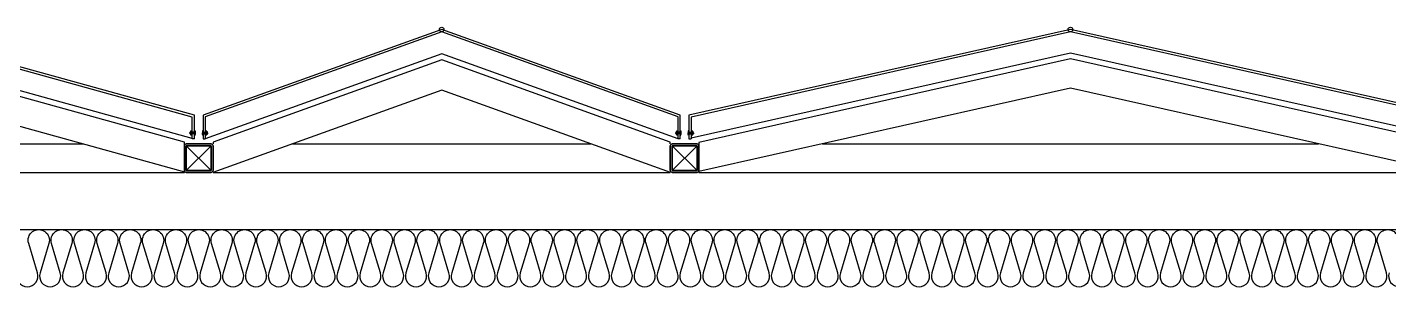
# Model space of a CAD drawing. Header units: millimetres. Extents: x -95754 to 177808, y 34455 to 150605.
# Drawn here: x 112554 to 114935, y 149005 to 149459 of the extents above; entities that cross this region are included whole.
import ezdxf

# ---------------------------------------------------------------- set-up
doc = ezdxf.new("R2010")
doc.units = ezdxf.units.MM
doc.header["$LTSCALE"] = 300
doc.linetypes.add('HID', pattern=[2.8, 1.8, -1])
for name, color, linetype in [('6FIN', 6, 'Continuous'), ('A-하지철물', 55, 'Continuous'), ('alucobond', 4, 'Continuous'), ('ISL', 251, 'Continuous'), ('mold', 4, 'Continuous'), ('SHEET', 6, 'Continuous')]:
    doc.layers.add(name, color=color, linetype=linetype)

# ---------------------------------------------------------------- blocks, each defined once
blk = doc.blocks.new('EX-1100')
at = {"layer": '6FIN', "elevation": 0}
for points in [[(3.2, 204.1), (46.8, 204.1, 0.414214), (50, 207.3), (50, 250.9, 0.414214), (46.8, 254.1), (3.2, 254.1, 0.414214), (0, 250.9), (0, 207.3, 0.414214)], [(1146.8, 204.1), (1103.2, 204.1, -0.414214), (1100, 207.3), (1100, 250.9, -0.414214), (1103.2, 254.1), (1146.8, 254.1, -0.414214), (1150, 250.9), (1150, 207.3, -0.414214)]]:
    blk.add_lwpolyline(points, format="xyb", close=True, dxfattribs=at)
at = {"layer": 'A-하지철물'}
for p, q in [((1100, 254.1), (50, 254.1)), ((923.1, 204.1), (226.9, 204.1)), ((575, 55.9), (575, 107.8))]:
    blk.add_line(p, q, dxfattribs=at)
at = {"layer": 'A-하지철물', "elevation": 0}
blk.add_lwpolyline([(1100, 201.1), (1100, 253), (575, 107.8), (50, 253), (50, 201.1), (575, 55.9)], close=True, dxfattribs=at)
at = {"layer": 'A-하지철물'}
blk.add_circle((575, 4.1), 4.07, dxfattribs=at)
at = {"layer": 'alucobond'}
for p, q in [((32.5, 195.1), (36.5, 195.1)), ((1117.5, 195.1), (1113.5, 195.1))]:
    blk.add_line(p, q, dxfattribs=at)
at = {"layer": 'alucobond', "color": 251, "linetype": 'HID', "ltscale": 10}
for p, q in [((30.2, 185.1), (41.5, 185.1)), ((31.5, 182.4), (31.5, 187.8)), ((31.5, 186.6), (39.5, 186.6)), ((31.5, 183.6), (39.5, 183.6)), ((32, 189.3), (32.5, 189.3)), ((32, 180.9), (32.5, 180.9)), ((32.5, 180.9), (32.5, 189.3)), ((38, 182.7), (38, 187.4)), ((39.5, 182.7), (39.5, 187.4)), ((1119.8, 185.1), (1108.5, 185.1)), ((1110.5, 182.7), (1110.5, 187.4)), ((1118.5, 186.6), (1110.5, 186.6)), ((1118.5, 183.6), (1110.5, 183.6)), ((1112, 182.7), (1112, 187.4)), ((1117.5, 180.9), (1117.5, 189.3)), ((1118, 189.3), (1117.5, 189.3)), ((1118, 180.9), (1117.5, 180.9)), ((1118.5, 182.4), (1118.5, 187.8))]:
    blk.add_line(p, q, dxfattribs=at)
at = {"layer": 'alucobond', "elevation": 0}
for points in [[(32.5, 195.1), (32.5, 154.1), (575, 4.1), (1117.5, 154.1), (1117.5, 195.1)], [(36.5, 195.1), (36.5, 157.1), (575, 8.2), (1113.5, 157.1), (1113.5, 195.1)], [(1113.5, 195.1), (1113.5, 157.2)]]:
    blk.add_lwpolyline(points, dxfattribs=at)
at = {"layer": 'alucobond', "color": 251, "linetype": 'HID', "ltscale": 10, "elevation": 0}
for points in [[(36.5, 194.5), (575, 45.6), (1113.5, 194.5)], [(32, 189.3), (31.5, 187.8)], [(32, 180.9), (31.5, 182.4)], [(1118, 189.3), (1118.5, 187.8)], [(1118, 180.9), (1118.5, 182.4)]]:
    blk.add_lwpolyline(points, dxfattribs=at)
for points in [[(39.5, 186.6, -0.666667), (39.5, 183.6, -1.5)], [(1110.5, 186.6, 0.666667), (1110.5, 183.6, 1.5)]]:
    blk.add_lwpolyline(points, format="xyb", dxfattribs=at)
at = {"layer": 'alucobond', "color": 251, "linetype": 'HID', "ltscale": 10}
for centre, start, end in [((38.7, 187.4), 0, 180), ((38.7, 182.7), 180, 0), ((1111.3, 187.4), 0, 180), ((1111.3, 182.7), 180, 0)]:
    blk.add_arc(centre, 0.75, start, end, dxfattribs=at)
at = {"layer": 'mold', "color": 4, "elevation": 0}
for points in [[(25, 204.1), (25, 202.6)], [(1125, 204.1), (1125, 202.6)]]:
    blk.add_lwpolyline(points, dxfattribs=at)
at = {"layer": 'SHEET', "color": 8}
for p, q in [((46.8, 250.9), (3.2, 207.3)), ((3.2, 250.9), (46.8, 207.3)), ((1103.2, 250.9), (1146.8, 207.3)), ((1146.8, 250.9), (1103.2, 207.3))]:
    blk.add_line(p, q, dxfattribs=at)
at = {"layer": 'SHEET', "color": 8, "elevation": 0}
for points in [[(3.2, 207.3), (46.8, 207.3), (46.8, 250.9), (3.2, 250.9)], [(1146.8, 207.3), (1103.2, 207.3), (1103.2, 250.9), (1146.8, 250.9)]]:
    blk.add_lwpolyline(points, close=True, dxfattribs=at)
blk = doc.blocks.new('EX-850-1')
at = {"layer": '6FIN', "elevation": 0}
for points in [[(3.2, 204.1), (46.8, 204.1, 0.414214), (50, 207.3), (50, 250.9, 0.414214), (46.8, 254.1), (3.2, 254.1, 0.414214), (0, 250.9), (0, 207.3, 0.414214)], [(896.8, 204.1), (853.2, 204.1, -0.414214), (850, 207.3), (850, 250.9, -0.414214), (853.2, 254.1), (896.8, 254.1, -0.414214), (900, 250.9), (900, 207.3, -0.414214)]]:
    blk.add_lwpolyline(points, format="xyb", close=True, dxfattribs=at)
at = {"layer": 'A-하지철물'}
for p, q in [((850, 254.1), (50, 254.1)), ((710.9, 204.1), (189.1, 204.1))]:
    blk.add_line(p, q, dxfattribs=at)
at = {"layer": 'A-하지철물', "elevation": 0}
for points in [[(49.9, 254.1), (450, 110.3), (850.1, 254.1)], [(50, 204.1), (50, 200.9), (450, 57.2), (850, 200.9), (850, 204.1)]]:
    blk.add_lwpolyline(points, dxfattribs=at)
at = {"layer": 'A-하지철물'}
blk.add_circle((450, 4.1), 4.07, dxfattribs=at)
at = {"layer": 'alucobond'}
for p, q in [((32.5, 195.1), (36.5, 195.1)), ((867.5, 195.1), (863.5, 195.1))]:
    blk.add_line(p, q, dxfattribs=at)
at = {"layer": 'alucobond', "color": 251, "linetype": 'HID', "ltscale": 10}
for p, q in [((30.2, 185.1), (41.5, 185.1)), ((31.5, 182.4), (31.5, 187.8)), ((31.5, 186.6), (39.5, 186.6)), ((31.5, 183.6), (39.5, 183.6)), ((32, 189.3), (32.5, 189.3)), ((32, 180.9), (32.5, 180.9)), ((32.5, 180.9), (32.5, 189.3)), ((38, 182.7), (38, 187.4)), ((39.5, 182.7), (39.5, 187.4)), ((869.8, 185.1), (858.5, 185.1)), ((860.5, 182.7), (860.5, 187.4)), ((868.5, 186.6), (860.5, 186.6)), ((868.5, 183.6), (860.5, 183.6)), ((862, 182.7), (862, 187.4)), ((867.5, 180.9), (867.5, 189.3)), ((868, 189.3), (867.5, 189.3)), ((868, 180.9), (867.5, 180.9)), ((868.5, 182.4), (868.5, 187.8))]:
    blk.add_line(p, q, dxfattribs=at)
at = {"layer": 'alucobond', "elevation": 0}
for points in [[(32.5, 195.1), (32.5, 154.1), (450, 4.1), (867.5, 154.1), (867.5, 195.1)], [(36.5, 195.1), (36.5, 156.9), (450, 8.3), (863.5, 156.9), (863.5, 195.1)]]:
    blk.add_lwpolyline(points, dxfattribs=at)
at = {"layer": 'alucobond', "color": 251, "linetype": 'HID', "ltscale": 10, "elevation": 0}
blk.add_lwpolyline([(36.5, 195.1), (450, 46.6), (863.5, 195.1)], dxfattribs=at)
at = {"layer": 'alucobond', "color": 251, "linetype": 'HID', "ltscale": 10}
for points in [[(32, 189.3), (31.5, 187.8)], [(32, 180.9), (31.5, 182.4)], [(868, 189.3), (868.5, 187.8)], [(868, 180.9), (868.5, 182.4)]]:
    blk.add_lwpolyline(points, dxfattribs=at)
for points in [[(39.5, 186.6, -0.666667), (39.5, 183.6, -1.5)], [(860.5, 186.6, 0.666667), (860.5, 183.6, 1.5)]]:
    blk.add_lwpolyline(points, format="xyb", dxfattribs=at)
for centre, start, end in [((38.7, 187.4), 0, 180), ((38.7, 182.7), 180, 0), ((861.3, 187.4), 0, 180), ((861.3, 182.7), 180, 0)]:
    blk.add_arc(centre, 0.75, start, end, dxfattribs=at)
at = {"layer": 'mold', "color": 4}
for points in [[(25, 204.1), (25, 202.6)], [(875, 204.1), (875, 202.6)]]:
    blk.add_lwpolyline(points, dxfattribs=at)
at = {"layer": 'SHEET', "color": 8}
for p, q in [((46.8, 250.9), (3.2, 207.3)), ((3.2, 250.9), (46.8, 207.3)), ((853.2, 250.9), (896.8, 207.3)), ((896.8, 250.9), (853.2, 207.3))]:
    blk.add_line(p, q, dxfattribs=at)
at = {"layer": 'SHEET', "color": 8, "elevation": 0}
for points in [[(3.2, 207.3), (46.8, 207.3), (46.8, 250.9), (3.2, 250.9)], [(896.8, 207.3), (853.2, 207.3), (853.2, 250.9), (896.8, 250.9)]]:
    blk.add_lwpolyline(points, close=True, dxfattribs=at)
blk = doc.blocks.new('EX-1350')
at = {"layer": '6FIN', "elevation": 0}
for points in [[(3.2, 204.1), (46.8, 204.1, 0.414214), (50, 207.3), (50, 250.9, 0.414214), (46.8, 254.1), (3.2, 254.1, 0.414214), (0, 250.9), (0, 207.3, 0.414214)], [(1396.8, 204.1), (1353.2, 204.1, -0.414214), (1350, 207.3), (1350, 250.9, -0.414214), (1353.2, 254.1), (1396.8, 254.1, -0.414214), (1400, 250.9), (1400, 207.3, -0.414214)]]:
    blk.add_lwpolyline(points, format="xyb", close=True, dxfattribs=at)
at = {"layer": 'A-하지철물'}
for p, q in [((1350, 254.1), (50, 254.1)), ((1133.9, 204.1), (266.1, 204.1))]:
    blk.add_line(p, q, dxfattribs=at)
at = {"layer": 'A-하지철물', "elevation": 0}
for points in [[(49.7, 252.7), (700, 106.6), (1350.3, 252.7)], [(50, 254.1), (50, 201.4), (700, 55.3), (1350, 201.4), (1350, 254.1)]]:
    blk.add_lwpolyline(points, dxfattribs=at)
at = {"layer": 'A-하지철물'}
blk.add_circle((700, 4.1), 4.07, dxfattribs=at)
at = {"layer": 'alucobond'}
for p, q in [((32.5, 195.1), (36.5, 195.1)), ((1367.5, 195.1), (1363.5, 195.1))]:
    blk.add_line(p, q, dxfattribs=at)
at = {"layer": 'alucobond', "color": 251, "linetype": 'HID', "ltscale": 10}
for p, q in [((30.2, 185.1), (41.5, 185.1)), ((31.5, 182.4), (31.5, 187.8)), ((31.5, 186.6), (39.5, 186.6)), ((31.5, 183.6), (39.5, 183.6)), ((32, 189.3), (32.5, 189.3)), ((32, 180.9), (32.5, 180.9)), ((32.5, 180.9), (32.5, 189.3)), ((38, 182.7), (38, 187.4)), ((39.5, 182.7), (39.5, 187.4)), ((1369.8, 185.1), (1358.5, 185.1)), ((1360.5, 182.7), (1360.5, 187.4)), ((1368.5, 186.6), (1360.5, 186.6)), ((1368.5, 183.6), (1360.5, 183.6)), ((1362, 182.7), (1362, 187.4)), ((1367.5, 180.9), (1367.5, 189.3)), ((1368, 189.3), (1367.5, 189.3)), ((1368, 180.9), (1367.5, 180.9)), ((1368.5, 182.4), (1368.5, 187.8))]:
    blk.add_line(p, q, dxfattribs=at)
at = {"layer": 'alucobond', "elevation": 0}
for points in [[(32.5, 195.1), (32.5, 154.1), (700, 4.1), (1367.5, 154.1), (1367.5, 195.1)], [(36.5, 195.1), (36.5, 157.3), (700, 8.2), (1363.5, 157.3), (1363.5, 195.1)]]:
    blk.add_lwpolyline(points, dxfattribs=at)
at = {"layer": 'alucobond', "color": 251, "linetype": 'HID', "ltscale": 10, "elevation": 0}
for points in [[(36.5, 194.2), (700, 45.1), (1363.5, 194.2)], [(32, 189.3), (31.5, 187.8)], [(32, 180.9), (31.5, 182.4)], [(1368, 189.3), (1368.5, 187.8)], [(1368, 180.9), (1368.5, 182.4)]]:
    blk.add_lwpolyline(points, dxfattribs=at)
for points in [[(39.5, 186.6, -0.666667), (39.5, 183.6, -1.5)], [(1360.5, 186.6, 0.666667), (1360.5, 183.6, 1.5)]]:
    blk.add_lwpolyline(points, format="xyb", dxfattribs=at)
at = {"layer": 'alucobond', "color": 251, "linetype": 'HID', "ltscale": 10}
for centre, start, end in [((38.7, 187.4), 0, 180), ((38.7, 182.7), 180, 0), ((1361.3, 187.4), 0, 180), ((1361.3, 182.7), 180, 0)]:
    blk.add_arc(centre, 0.75, start, end, dxfattribs=at)
at = {"layer": 'mold', "color": 4, "elevation": 0}
for points in [[(25, 204.1), (25, 202.6)], [(1375, 204.1), (1375, 202.6)]]:
    blk.add_lwpolyline(points, dxfattribs=at)
at = {"layer": 'SHEET', "color": 8}
for p, q in [((46.8, 250.9), (3.2, 207.3)), ((3.2, 250.9), (46.8, 207.3)), ((1353.2, 250.9), (1396.8, 207.3)), ((1396.8, 250.9), (1353.2, 207.3))]:
    blk.add_line(p, q, dxfattribs=at)
at = {"layer": 'SHEET', "color": 8, "elevation": 0}
for points in [[(3.2, 207.3), (46.8, 207.3), (46.8, 250.9), (3.2, 250.9)], [(1396.8, 207.3), (1353.2, 207.3), (1353.2, 250.9), (1396.8, 250.9)]]:
    blk.add_lwpolyline(points, close=True, dxfattribs=at)

msp = doc.modelspace()

# ---------------------------------------------------------------- linework, layer by layer
at = {"layer": 'ISL', "elevation": 0}
msp.add_lwpolyline([(101753.6, 149105), (168578.6, 149105)], dxfattribs=at)
for points in [[(112536.1, 149029.3, 0.509267), (112553.7, 149005, 0.509267), (112571.4, 149029.3), (112556.1, 149080.8, -1.372593), (112591.4, 149080.8), (112576.1, 149029.3, 0.509267), (112593.7, 149005, 0.509267), (112611.4, 149029.3), (112596.1, 149080.8, -1.372593), (112631.4, 149080.8), (112616.1, 149029.3, 0.509267), (112633.7, 149005, 0.509267), (112651.4, 149029.3), (112636.1, 149080.8, -1.372593), (112671.4, 149080.8), (112656.1, 149029.3, 0.509267), (112673.7, 149005, 0.509267), (112691.4, 149029.3), (112676.1, 149080.8, -1.372593), (112711.4, 149080.8), (112696.1, 149029.3, 0.509267), (112713.7, 149005, 0.509267), (112731.4, 149029.3), (112716.1, 149080.8, -1.372593), (112751.4, 149080.8), (112736.1, 149029.3, 0.509267), (112753.7, 149005, 0.509267), (112771.4, 149029.3), (112756.1, 149080.8, -1.372593), (112791.4, 149080.8), (112776.1, 149029.3, 0.509267), (112793.7, 149005, 0.509267), (112811.4, 149029.3), (112796.1, 149080.8, -1.372593), (112831.4, 149080.8), (112816.1, 149029.3, 0.509267), (112833.7, 149005, 0.509267), (112851.4, 149029.3), (112836.1, 149080.8, -1.372593), (112871.4, 149080.8), (112856.1, 149029.3, 0.509267), (112873.7, 149005, 0.509267), (112891.4, 149029.3), (112876.1, 149080.8, -1.372593), (112911.4, 149080.8), (112896.1, 149029.3, 0.509267), (112913.7, 149005, 0.509267), (112931.4, 149029.3), (112916.1, 149080.8, -1.372593), (112951.4, 149080.8), (112936.1, 149029.3, 0.509267), (112953.7, 149005, 0.509267), (112971.4, 149029.3), (112956.1, 149080.8, -1.372593), (112991.4, 149080.8), (112976.1, 149029.3, 0.509267), (112993.7, 149005, 0.509267), (113011.4, 149029.3), (112996.1, 149080.8, -1.372593), (113031.4, 149080.8), (113016.1, 149029.3, 0.509267), (113033.7, 149005, 0.509267), (113051.4, 149029.3), (113036.1, 149080.8, -1.372593), (113071.4, 149080.8), (113056.1, 149029.3, 0.509267), (113073.7, 149005, 0.509267), (113091.4, 149029.3), (113076.1, 149080.8, -1.372593), (113111.4, 149080.8), (113096.1, 149029.3, 0.509267), (113113.7, 149005, 0.509267), (113131.4, 149029.3), (113116.1, 149080.8, -1.372593), (113151.4, 149080.8), (113136.1, 149029.3, 0.509267), (113153.7, 149005, 0.509267), (113171.4, 149029.3), (113156.1, 149080.8, -1.372593), (113191.4, 149080.8), (113176.1, 149029.3, 0.509267), (113193.7, 149005, 0.509267), (113211.4, 149029.3), (113196.1, 149080.8, -1.372593), (113231.4, 149080.8), (113216.1, 149029.3, 0.509267), (113233.7, 149005, 0.509267), (113251.4, 149029.3), (113236.1, 149080.8, -1.372593), (113271.4, 149080.8), (113256.1, 149029.3, 0.509267), (113273.7, 149005, 0.509267), (113291.4, 149029.3), (113276.1, 149080.8, -1.372593), (113311.4, 149080.8), (113296.1, 149029.3, 0.509267), (113313.7, 149005, 0.509267), (113331.4, 149029.3), (113316.1, 149080.8, -1.372593), (113351.4, 149080.8), (113336.1, 149029.3, 0.509267), (113353.7, 149005, 0.509267), (113371.4, 149029.3), (113356.1, 149080.8, -1.372593), (113391.4, 149080.8), (113376.1, 149029.3, 0.509267), (113393.7, 149005, 0.509267), (113411.4, 149029.3), (113396.1, 149080.8, -1.372593), (113431.4, 149080.8), (113416.1, 149029.3, 0.509267), (113433.7, 149005, 0.509267), (113451.4, 149029.3), (113436.1, 149080.8, -1.372593), (113471.4, 149080.8), (113456.1, 149029.3, 0.509267), (113473.7, 149005, 0.509267), (113491.4, 149029.3), (113476.1, 149080.8, -1.372593), (113511.4, 149080.8), (113496.1, 149029.3, 0.509267), (113513.7, 149005, 0.509267), (113531.4, 149029.3), (113516.1, 149080.8, -1.372593), (113551.4, 149080.8), (113536.1, 149029.3, 0.509267), (113553.7, 149005, 0.509267), (113571.4, 149029.3), (113556.1, 149080.8, -1.372593), (113591.4, 149080.8), (113576.1, 149029.3, 0.509267), (113593.7, 149005, 0.509267), (113611.4, 149029.3), (113596.1, 149080.8, -1.372593), (113631.4, 149080.8), (113616.1, 149029.3, 0.509267), (113633.7, 149005, 0.509267), (113651.4, 149029.3), (113636.1, 149080.8, -1.372593), (113671.4, 149080.8), (113656.1, 149029.3, 0.509267), (113673.7, 149005, 0.509267), (113691.4, 149029.3), (113676.1, 149080.8, -1.372593), (113711.4, 149080.8), (113696.1, 149029.3, 0.509267), (113713.7, 149005, 0.509267), (113731.4, 149029.3), (113716.1, 149080.8, -1.372593), (113751.4, 149080.8), (113736.1, 149029.3, 0.509267), (113753.7, 149005, 0.509267), (113771.4, 149029.3), (113756.1, 149080.8, -1.372593), (113791.4, 149080.8), (113776.1, 149029.3, 0.509267), (113793.7, 149005, 0.509267), (113811.4, 149029.3), (113796.1, 149080.8, -1.372593), (113831.4, 149080.8), (113816.1, 149029.3, 0.509267), (113833.7, 149005, 0.509267), (113851.4, 149029.3), (113836.1, 149080.8, -1.372593), (113871.4, 149080.8), (113856.1, 149029.3, 0.509267), (113873.7, 149005, 0.509267), (113891.4, 149029.3), (113876.1, 149080.8, -1.372593), (113911.4, 149080.8), (113896.1, 149029.3, 0.509267), (113913.7, 149005, 0.509267), (113931.4, 149029.3), (113916.1, 149080.8, -1.372593), (113951.4, 149080.8), (113936.1, 149029.3, 0.509267), (113953.7, 149005, 0.509267), (113971.4, 149029.3), (113956.1, 149080.8, -1.372593), (113991.4, 149080.8), (113976.1, 149029.3, 0.509267), (113993.7, 149005, 0.509267), (114011.4, 149029.3), (113996.1, 149080.8, -1.372593), (114031.4, 149080.8), (114016.1, 149029.3, 0.509267), (114033.7, 149005, 0.509267), (114051.4, 149029.3), (114036.1, 149080.8, -1.372593), (114071.4, 149080.8), (114056.1, 149029.3, 0.509267), (114073.7, 149005, 0.509267), (114091.4, 149029.3), (114076.1, 149080.8, -1.372593), (114111.4, 149080.8), (114096.1, 149029.3, 0.509267), (114113.7, 149005, 0.509267), (114131.4, 149029.3), (114116.1, 149080.8, -1.372593), (114151.4, 149080.8), (114136.1, 149029.3, 0.509267), (114153.7, 149005, 0.509267), (114171.4, 149029.3), (114156.1, 149080.8, -1.372593), (114191.4, 149080.8), (114176.1, 149029.3, 0.509267), (114193.7, 149005, 0.509267), (114211.4, 149029.3), (114196.1, 149080.8, -1.372593), (114231.4, 149080.8), (114216.1, 149029.3, 0.509267), (114233.7, 149005, 0.509267), (114251.4, 149029.3), (114236.1, 149080.8, -1.372593), (114271.4, 149080.8), (114256.1, 149029.3, 0.509267), (114273.7, 149005, 0.509267), (114291.4, 149029.3), (114276.1, 149080.8, -1.372593), (114311.4, 149080.8), (114296.1, 149029.3, 0.509267), (114313.7, 149005, 0.509267), (114331.4, 149029.3), (114316.1, 149080.8, -1.372593), (114351.4, 149080.8), (114336.1, 149029.3, 0.509267), (114353.7, 149005, 0.509267), (114371.4, 149029.3), (114356.1, 149080.8, -1.372593), (114391.4, 149080.8), (114376.1, 149029.3, 0.509267), (114393.7, 149005, 0.509267), (114411.4, 149029.3), (114396.1, 149080.8, -1.372593), (114431.4, 149080.8), (114416.1, 149029.3, 0.509267), (114433.7, 149005, 0.509267), (114451.4, 149029.3), (114436.1, 149080.8, -1.372593), (114471.4, 149080.8), (114456.1, 149029.3, 0.509267), (114473.7, 149005, 0.509267), (114491.4, 149029.3), (114476.1, 149080.8, -1.372593), (114511.4, 149080.8), (114496.1, 149029.3, 0.509267), (114513.7, 149005, 0.509267), (114531.4, 149029.3), (114516.1, 149080.8, -1.372593), (114551.4, 149080.8), (114536.1, 149029.3, 0.509267), (114553.7, 149005, 0.509267), (114571.4, 149029.3), (114556.1, 149080.8, -1.372593), (114591.4, 149080.8), (114576.1, 149029.3, 0.509267), (114593.7, 149005, 0.509267), (114611.4, 149029.3), (114596.1, 149080.8, -1.372593), (114631.4, 149080.8), (114616.1, 149029.3, 0.509267), (114633.7, 149005, 0.509267), (114651.4, 149029.3), (114636.1, 149080.8, -1.372593), (114671.4, 149080.8), (114656.1, 149029.3, 0.509267), (114673.7, 149005, 0.509267), (114691.4, 149029.3), (114676.1, 149080.8, -1.372593), (114711.4, 149080.8), (114696.1, 149029.3, 0.509267), (114713.7, 149005, 0.509267), (114731.4, 149029.3), (114716.1, 149080.8, -1.372593), (114751.4, 149080.8), (114736.1, 149029.3, 0.509267), (114753.7, 149005, 0.509267), (114771.4, 149029.3), (114756.1, 149080.8, -1.372593), (114791.4, 149080.8), (114776.1, 149029.3, 0.509267), (114793.7, 149005, 0.509267), (114811.4, 149029.3), (114796.1, 149080.8, -1.372593), (114831.4, 149080.8), (114816.1, 149029.3, 0.509267), (114833.7, 149005, 0.509267), (114851.4, 149029.3), (114836.1, 149080.8, -1.372593), (114871.4, 149080.8), (114856.1, 149029.3, 0.509267), (114873.7, 149005, 0.509267), (114891.4, 149029.3), (114876.1, 149080.8, -1.372593), (114911.4, 149080.8), (114896.1, 149029.3, 0.509267), (114913.7, 149005, 0.509267), (114931.4, 149029.3), (114916.1, 149080.8, -1.372593), (114951.4, 149080.8)], [(114936.1, 149029.3, 0.509267), (114953.7, 149005, 0.509267)]]:
    msp.add_lwpolyline(points, format="xyb", dxfattribs=at)

# ---------------------------------------------------------------- block references
at = {"layer": 'A-하지철물', "rotation": 180}
for name, p in [('EX-1100', (112878.6, 149459.1)), ('EX-850-1', (113728.6, 149459.1)), ('EX-1350', (115078.6, 149459.1))]:
    msp.add_blockref(name, p, dxfattribs=at)

doc.saveas('drawing.dxf')
